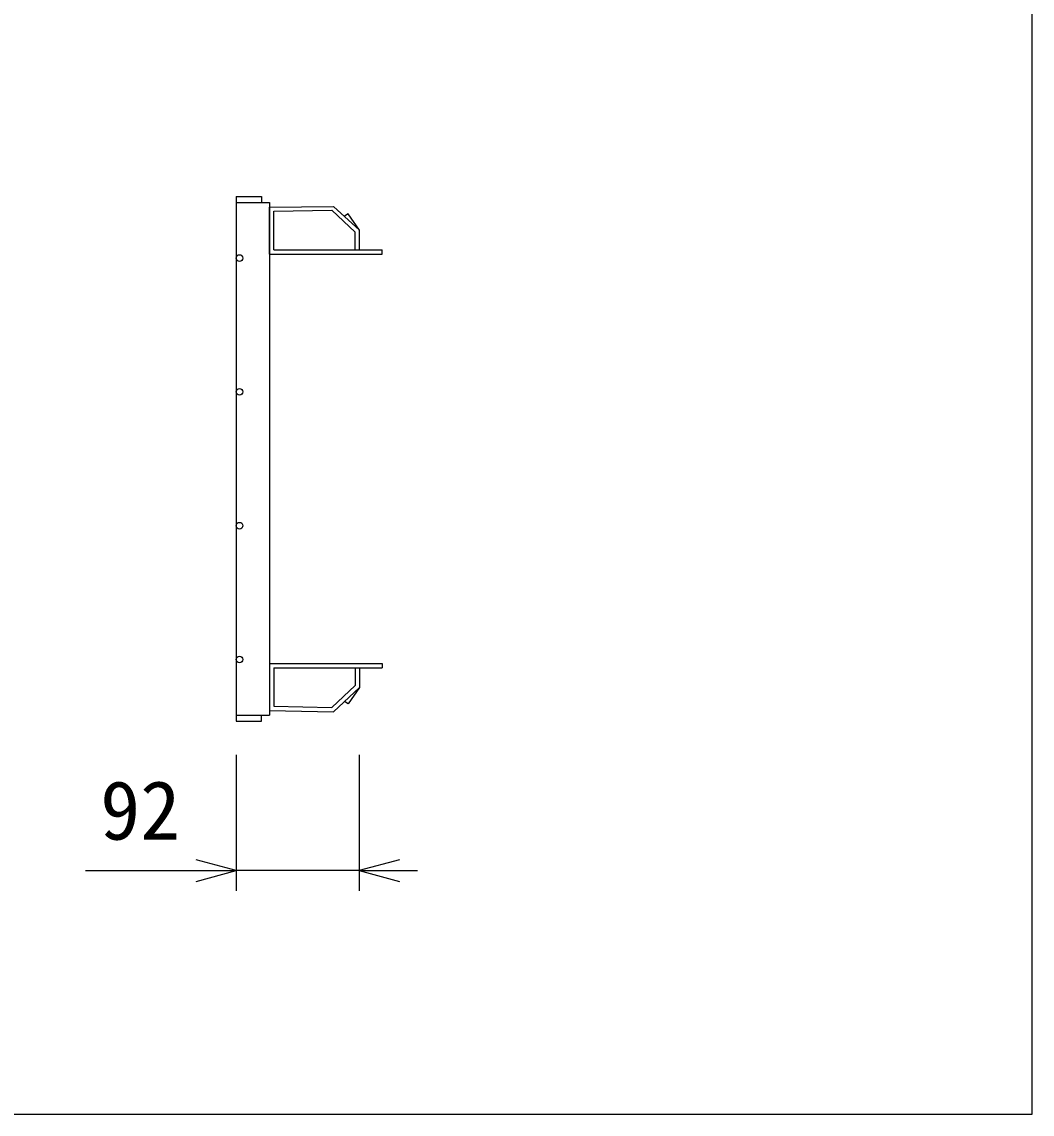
# Model space of a CAD drawing. Units: millimetres, scale not verified. Extents: x -16800 to 16800, y -5940 to 5940.
# Drawn here: x -4709 to -3954, y -242 to 574 of the extents above; entities that cross this region are included whole.
import ezdxf
from ezdxf.enums import TextEntityAlignment as Align

# ---------------------------------------------------------------- set-up
doc = ezdxf.new("R2010")
doc.units = ezdxf.units.MM
doc.header["$LTSCALE"] = 20
for name, color, linetype, lineweight in [('0-0_DIM', 7, 'Continuous', 25), ('0-2_HATCH', 6, 'Continuous', 25), ('0-6_TXT', 7, 'Continuous', 25)]:
    doc.layers.add(name, color=color, linetype=linetype, lineweight=lineweight)
doc.styles.add('ＭＳ ゴシック', font='')
doc.styles.get('ＭＳ ゴシック').set_extended_font_data('MS Gothic')

msp = doc.modelspace()

# ---------------------------------------------------------------- linework, layer by layer
at = {"layer": '0-0_DIM'}
for p, q in [((-4548.88, 26.7), (-4548.88, -74.89)), ((-4456.88, 26.7), (-4456.88, -74.89)), ((-4661.49, -59.89), (-4548.88, -59.89)), ((-4456.88, -59.89), (-4548.88, -59.89)), ((-4456.88, -59.89), (-4413.41, -59.89))]:
    msp.add_line(p, q, dxfattribs=at)
for points in [[(-4578.88, -67.93), (-4548.88, -59.89), (-4578.88, -51.85)], [(-4426.88, -51.85), (-4456.88, -59.89), (-4426.88, -67.93)]]:
    msp.add_lwpolyline(points, dxfattribs=at)
at = {"layer": '0-2_HATCH'}
for p, q in [((-4548.88, 443.92), (-4529.88, 443.92)), ((-4548.88, 443.92), (-4548.88, 51.92)), ((-4529.88, 443.92), (-4529.88, 439.42)), ((-4548.88, 439.42), (-4523.88, 439.42)), ((-4523.88, 439.42), (-4523.88, 56.42)), ((-4523.88, 435.96), (-4476.12, 436.42)), ((-4523.88, 400.92), (-4523.88, 435.96)), ((-4523.88, 435.42), (-4523.88, 400.42)), ((-4520.68, 432.87), (-4477.38, 433.72)), ((-4520.68, 404.12), (-4520.68, 432.87)), ((-4477.38, 433.72), (-4459.9, 417.35)), ((-4476.12, 436.42), (-4456.7, 418.74)), ((-4465.27, 431.05), (-4467.9, 429.22)), ((-4456.7, 418.74), (-4465.27, 431.05)), ((-4459.9, 404.12), (-4459.9, 417.35)), ((-4456.7, 404.12), (-4456.7, 418.74)), ((-4520.68, 404.12), (-4439.88, 404.12)), ((-4523.88, 94.92), (-4523.88, 59.88)), ((-4520.68, 91.72), (-4439.88, 91.72)), ((-4520.68, 91.72), (-4520.68, 62.97)), ((-4459.9, 91.72), (-4459.9, 78.49)), ((-4456.7, 91.72), (-4456.7, 77.1)), ((-4477.38, 62.12), (-4459.9, 78.49)), ((-4476.12, 58.92), (-4456.7, 77.1)), ((-4456.7, 77.1), (-4465.27, 64.79)), ((-4465.27, 64.79), (-4467.9, 66.62)), ((-4523.88, 59.88), (-4476.12, 58.92)), ((-4520.68, 62.97), (-4477.38, 62.12)), ((-4548.88, 56.42), (-4523.88, 56.42)), ((-4548.88, 51.92), (-4529.88, 51.92)), ((-4529.88, 51.92), (-4529.88, 56.42))]:
    msp.add_line(p, q, dxfattribs=at)
for points in [[(-4523.88, 400.92), (-4439.88, 400.92), (-4439.88, 404.12)], [(-4523.88, 94.92), (-4439.88, 94.92), (-4439.88, 91.72)]]:
    msp.add_lwpolyline(points, dxfattribs=at)
for centre in [(-4546.38, 397.92), (-4546.38, 297.92), (-4546.38, 197.92), (-4546.38, 97.92)]:
    msp.add_circle(centre, 2.5, dxfattribs=at)
at = {"layer": '0-6_TXT'}
msp.add_lwpolyline([(-6454.13, -241.86), (-3954.13, -241.86), (-3954.13, 2208.14), (-6454.13, 2208.14)], close=True, dxfattribs=at)

# ---------------------------------------------------------------- texts
at = {"layer": '0-0_DIM', "style": 'ＭＳ ゴシック'}
msp.add_text('92', height=43.99, dxfattribs=at).set_placement((-4650.51, -49.89), align=Align.BOTTOM_LEFT)

doc.saveas('drawing.dxf')
